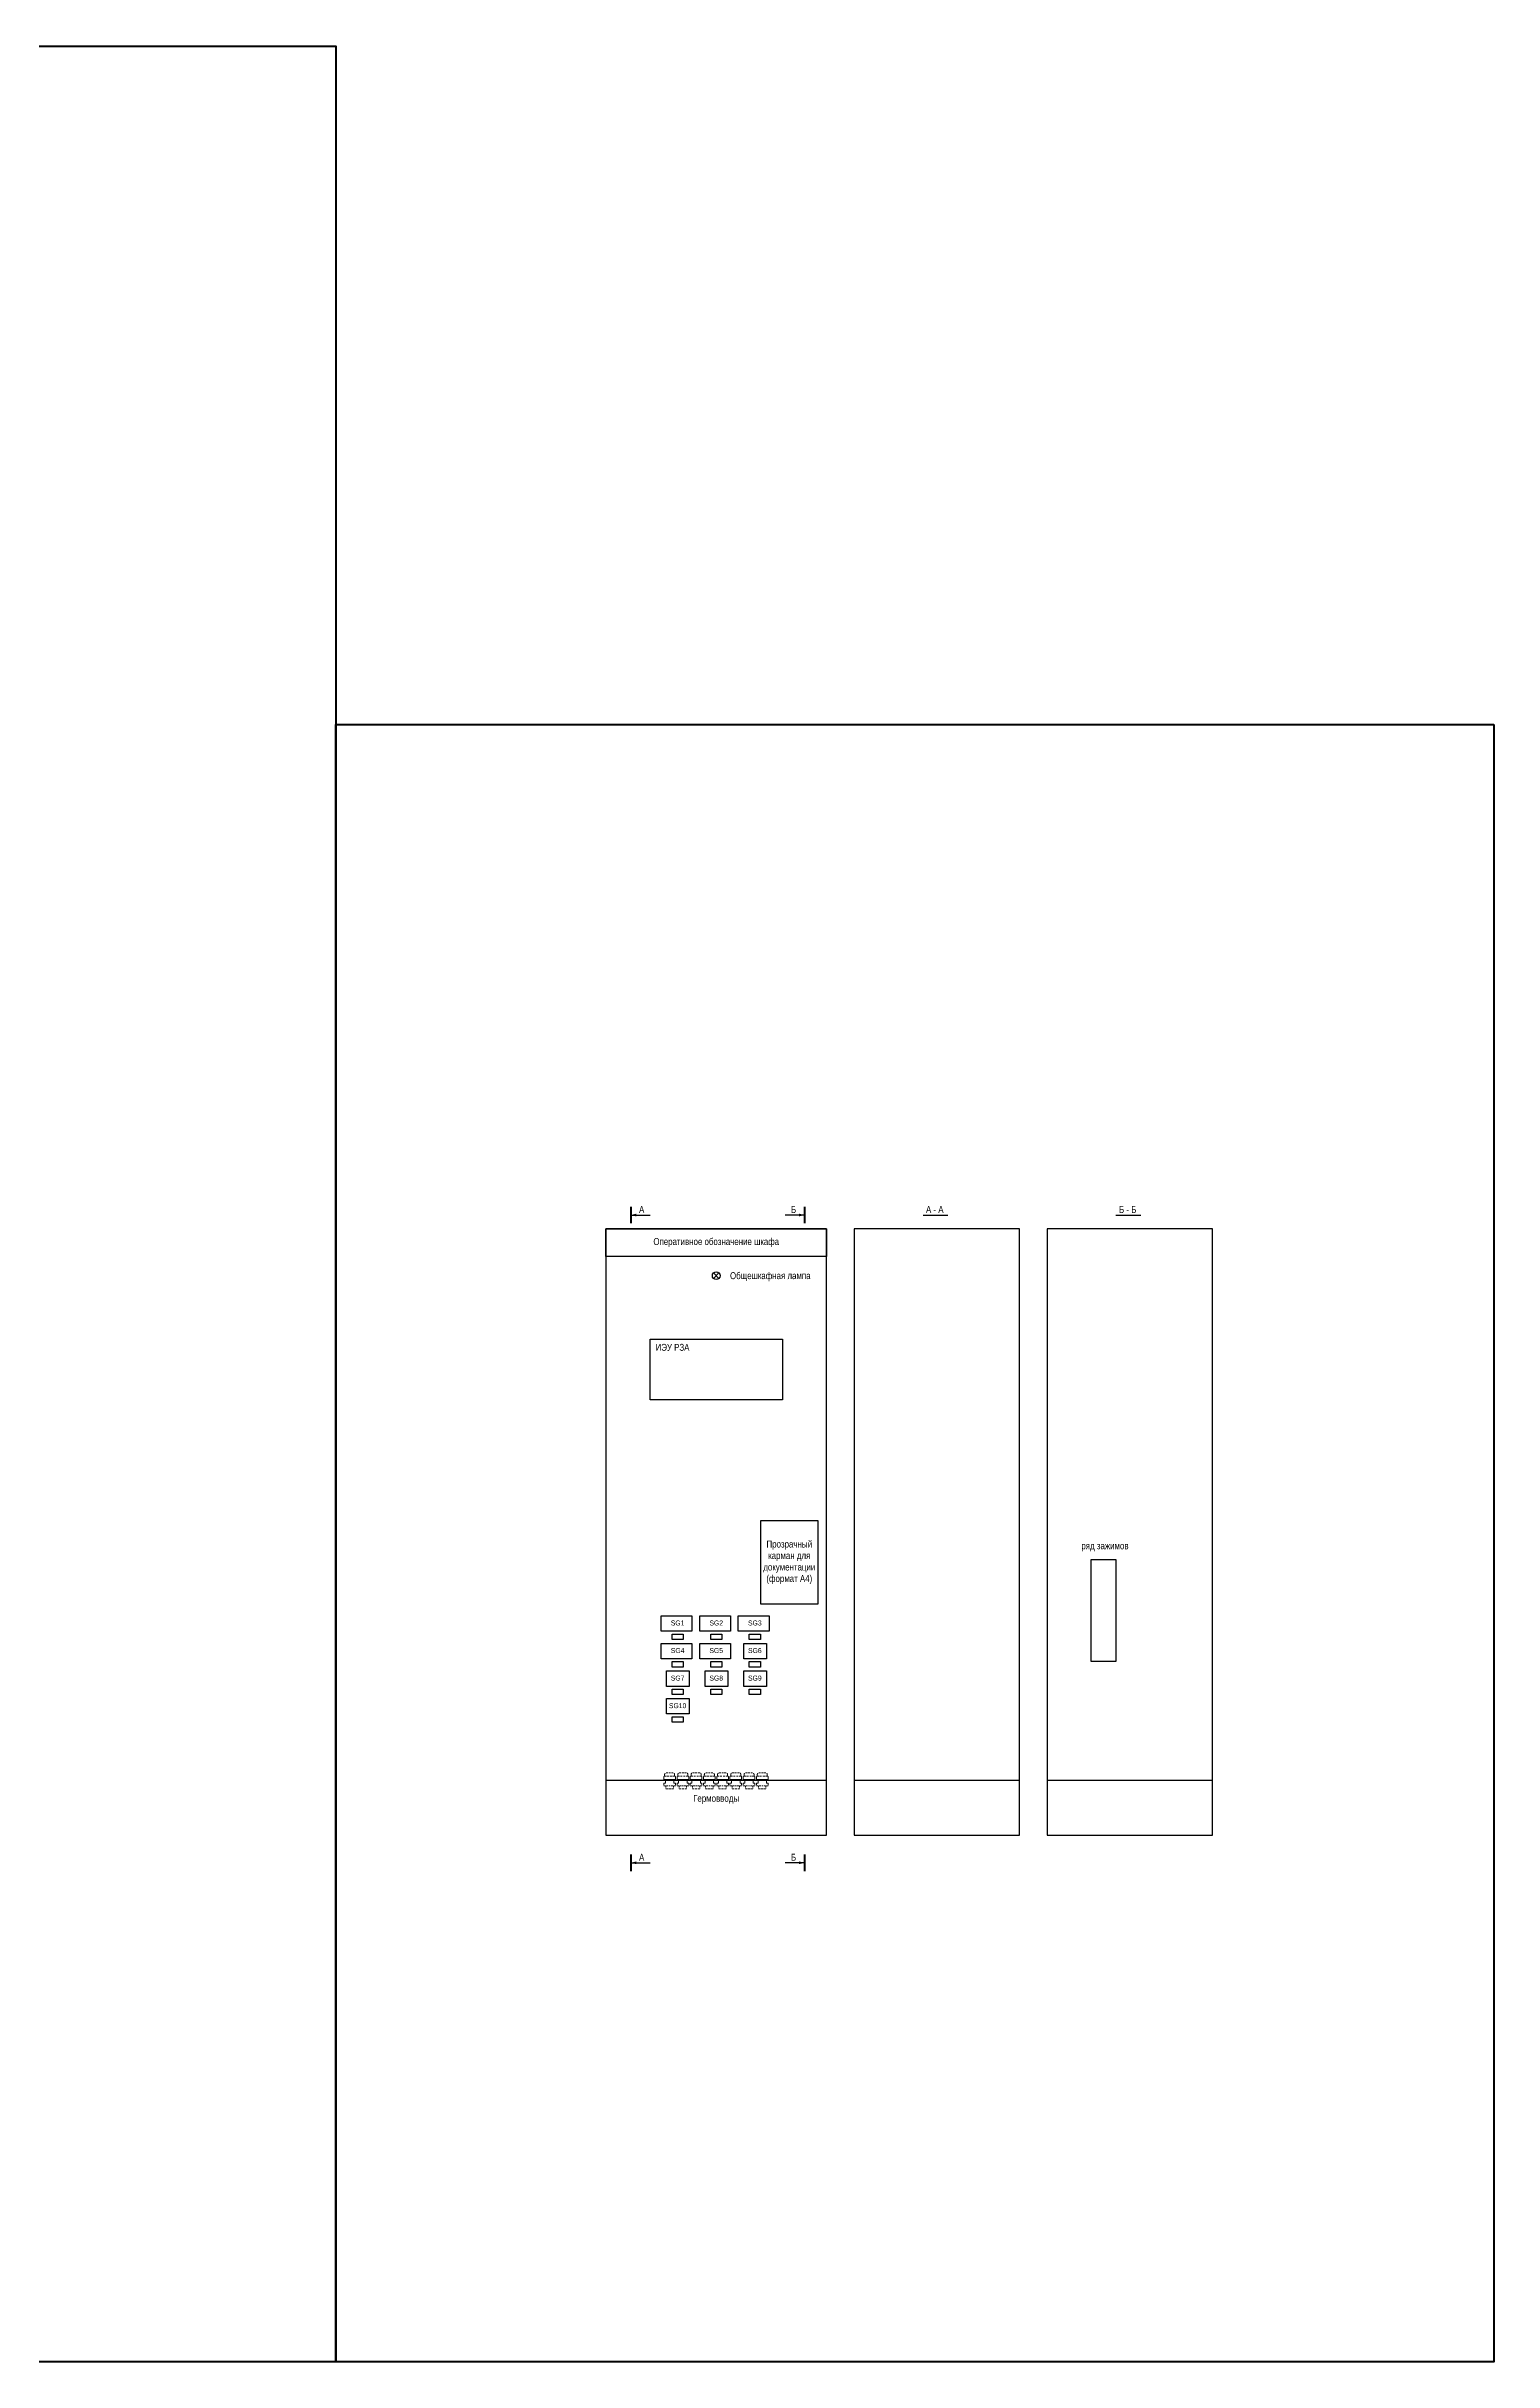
# Model space of a CAD drawing. Header units: millimetres. Extents: x 25558 to 49929, y 1902 to 19390.
# Drawn here: x 37613 to 38138, y 14521 to 15361 of the extents above; entities that cross this region are included whole.
import ezdxf
from ezdxf.enums import TextEntityAlignment as Align

# ---------------------------------------------------------------- set-up
doc = ezdxf.new("R2010")
doc.units = ezdxf.units.MM
doc.linetypes.add('штриховая2', pattern=[9.525, 6.35, -3.175])
for name, color, linetype, lineweight in [('Основная', 7, 'Continuous', 30), ('Толстая', 7, 'Continuous', 53), ('Тонкая', 7, 'Continuous', 5)]:
    doc.layers.add(name, color=color, linetype=linetype, lineweight=lineweight)
doc.styles.add('Narrow', font='ARIALN.TTF')

msp = doc.modelspace()

# ---------------------------------------------------------------- linework, layer by layer
at = {"linetype": 'штриховая2', "lineweight": 13, "ltscale": 0.1}
for p, q in [((37837.28, 14733.92), (37837.28, 14733.44)), ((37837.85, 14734.59), (37839.1, 14734.59)), ((37840.35, 14734.59), (37839.1, 14734.59)), ((37840.92, 14733.92), (37840.92, 14733.44)), ((37842.08, 14733.92), (37842.08, 14733.44)), ((37842.65, 14734.59), (37843.9, 14734.59)), ((37845.15, 14734.59), (37843.9, 14734.59)), ((37845.72, 14733.92), (37845.72, 14733.44)), ((37846.88, 14733.92), (37846.88, 14733.44)), ((37847.45, 14734.59), (37848.7, 14734.59)), ((37849.95, 14734.59), (37848.7, 14734.59)), ((37850.52, 14733.92), (37850.52, 14733.44)), ((37851.68, 14733.92), (37851.68, 14733.44)), ((37852.25, 14734.59), (37853.5, 14734.59)), ((37854.75, 14734.59), (37853.5, 14734.59)), ((37855.32, 14733.92), (37855.32, 14733.44)), ((37856.48, 14733.92), (37856.48, 14733.44)), ((37857.05, 14734.59), (37858.3, 14734.59)), ((37859.55, 14734.59), (37858.3, 14734.59)), ((37860.12, 14733.92), (37860.12, 14733.44)), ((37861.28, 14733.92), (37861.28, 14733.44)), ((37861.85, 14734.59), (37863.1, 14734.59)), ((37864.35, 14734.59), (37863.1, 14734.59)), ((37864.92, 14733.92), (37864.92, 14733.44)), ((37866.08, 14733.92), (37866.08, 14733.44)), ((37866.65, 14734.59), (37867.9, 14734.59)), ((37869.15, 14734.59), (37867.9, 14734.59)), ((37869.72, 14733.92), (37869.72, 14733.44)), ((37870.88, 14733.92), (37870.88, 14733.44)), ((37871.45, 14734.59), (37872.7, 14734.59)), ((37873.95, 14734.59), (37872.7, 14734.59)), ((37874.52, 14733.92), (37874.52, 14733.44)), ((37836.99, 14733.25), (37836.99, 14732)), ((37836.99, 14732), (37836.99, 14733.25)), ((37836.99, 14730.94), (37836.99, 14729.89)), ((37836.99, 14730.94), (37837.56, 14730.94)), ((37836.99, 14729.89), (37839.1, 14729.89)), ((37837.28, 14733.44), (37839.1, 14733.44)), ((37837.56, 14730.94), (37837.56, 14732)), ((37837.76, 14729.89), (37837.76, 14728.83)), ((37837.76, 14728.83), (37839.1, 14728.83)), ((37840.92, 14733.44), (37839.1, 14733.44)), ((37841.21, 14729.89), (37839.1, 14729.89)), ((37840.44, 14728.83), (37839.1, 14728.83)), ((37840.44, 14729.89), (37840.44, 14728.83)), ((37840.64, 14730.94), (37840.64, 14732)), ((37841.21, 14730.94), (37840.64, 14730.94)), ((37841.21, 14733.25), (37841.21, 14732)), ((37841.21, 14732), (37841.21, 14733.25)), ((37841.21, 14730.94), (37841.21, 14729.89)), ((37841.79, 14730.94), (37841.79, 14729.89)), ((37841.79, 14730.94), (37842.36, 14730.94)), ((37841.79, 14729.89), (37843.9, 14729.89)), ((37842.08, 14733.44), (37843.9, 14733.44)), ((37842.36, 14730.94), (37842.36, 14732)), ((37842.56, 14729.89), (37842.56, 14728.83)), ((37842.56, 14728.83), (37843.9, 14728.83)), ((37845.72, 14733.44), (37843.9, 14733.44)), ((37846.01, 14729.89), (37843.9, 14729.89)), ((37845.24, 14728.83), (37843.9, 14728.83)), ((37845.24, 14729.89), (37845.24, 14728.83)), ((37845.44, 14730.94), (37845.44, 14732)), ((37846.01, 14730.94), (37845.44, 14730.94)), ((37846.01, 14733.25), (37846.01, 14732)), ((37846.01, 14732), (37846.01, 14733.25)), ((37846.01, 14730.94), (37846.01, 14729.89)), ((37846.59, 14733.25), (37846.59, 14732)), ((37846.59, 14732), (37846.59, 14733.25)), ((37846.59, 14730.94), (37846.59, 14729.89)), ((37846.59, 14730.94), (37847.16, 14730.94)), ((37846.59, 14729.89), (37848.7, 14729.89)), ((37846.88, 14733.44), (37848.7, 14733.44)), ((37847.16, 14730.94), (37847.16, 14732)), ((37847.36, 14729.89), (37847.36, 14728.83)), ((37847.36, 14728.83), (37848.7, 14728.83)), ((37850.52, 14733.44), (37848.7, 14733.44)), ((37850.81, 14729.89), (37848.7, 14729.89)), ((37850.04, 14728.83), (37848.7, 14728.83)), ((37850.04, 14729.89), (37850.04, 14728.83)), ((37850.24, 14730.94), (37850.24, 14732)), ((37850.81, 14730.94), (37850.24, 14730.94)), ((37850.81, 14733.25), (37850.81, 14732)), ((37850.81, 14732), (37850.81, 14733.25)), ((37850.81, 14730.94), (37850.81, 14729.89)), ((37851.39, 14733.25), (37851.39, 14732)), ((37851.39, 14732), (37851.39, 14733.25)), ((37851.39, 14730.94), (37851.39, 14729.89)), ((37851.39, 14730.94), (37851.96, 14730.94)), ((37851.39, 14729.89), (37853.5, 14729.89)), ((37851.68, 14733.44), (37853.5, 14733.44)), ((37851.96, 14730.94), (37851.96, 14732)), ((37852.16, 14729.89), (37852.16, 14728.83)), ((37852.16, 14728.83), (37853.5, 14728.83)), ((37855.32, 14733.44), (37853.5, 14733.44)), ((37855.61, 14729.89), (37853.5, 14729.89)), ((37854.84, 14728.83), (37853.5, 14728.83)), ((37854.84, 14729.89), (37854.84, 14728.83)), ((37855.04, 14730.94), (37855.04, 14732)), ((37855.61, 14730.94), (37855.04, 14730.94)), ((37855.61, 14733.25), (37855.61, 14732)), ((37855.61, 14732), (37855.61, 14733.25)), ((37855.61, 14730.94), (37855.61, 14729.89)), ((37856.19, 14733.25), (37856.19, 14732)), ((37856.19, 14732), (37856.19, 14733.25)), ((37856.19, 14733.25), (37856.19, 14732)), ((37856.19, 14732), (37856.19, 14733.25)), ((37856.19, 14730.94), (37856.19, 14729.89)), ((37856.19, 14730.94), (37856.76, 14730.94)), ((37856.19, 14730.94), (37856.19, 14729.89)), ((37856.19, 14729.89), (37858.3, 14729.89)), ((37856.48, 14733.44), (37858.3, 14733.44)), ((37856.76, 14730.94), (37856.76, 14732)), ((37856.96, 14729.89), (37856.96, 14728.83)), ((37856.96, 14728.83), (37858.3, 14728.83)), ((37860.12, 14733.44), (37858.3, 14733.44)), ((37860.41, 14729.89), (37858.3, 14729.89)), ((37859.64, 14728.83), (37858.3, 14728.83)), ((37859.64, 14729.89), (37859.64, 14728.83)), ((37859.84, 14730.94), (37859.84, 14732)), ((37860.41, 14730.94), (37859.84, 14730.94)), ((37860.41, 14733.25), (37860.41, 14732)), ((37860.41, 14732), (37860.41, 14733.25)), ((37860.41, 14730.94), (37860.41, 14729.89)), ((37860.99, 14733.25), (37860.99, 14732)), ((37860.99, 14732), (37860.99, 14733.25)), ((37860.99, 14730.94), (37860.99, 14729.89)), ((37860.99, 14730.94), (37861.56, 14730.94)), ((37860.99, 14729.89), (37863.1, 14729.89)), ((37861.28, 14733.44), (37863.1, 14733.44)), ((37861.56, 14730.94), (37861.56, 14732)), ((37861.76, 14729.89), (37861.76, 14728.83)), ((37861.76, 14728.83), (37863.1, 14728.83)), ((37864.92, 14733.44), (37863.1, 14733.44)), ((37865.21, 14729.89), (37863.1, 14729.89)), ((37864.44, 14728.83), (37863.1, 14728.83)), ((37864.44, 14729.89), (37864.44, 14728.83)), ((37864.64, 14730.94), (37864.64, 14732)), ((37865.21, 14730.94), (37864.64, 14730.94)), ((37865.21, 14733.25), (37865.21, 14732)), ((37865.21, 14732), (37865.21, 14733.25)), ((37865.21, 14730.94), (37865.21, 14729.89)), ((37865.79, 14733.25), (37865.79, 14732)), ((37865.79, 14732), (37865.79, 14733.25)), ((37865.79, 14730.94), (37865.79, 14729.89)), ((37865.79, 14730.94), (37866.36, 14730.94)), ((37865.79, 14729.89), (37867.9, 14729.89)), ((37866.08, 14733.44), (37867.9, 14733.44)), ((37866.36, 14730.94), (37866.36, 14732)), ((37866.56, 14729.89), (37866.56, 14728.83)), ((37866.56, 14728.83), (37867.9, 14728.83)), ((37869.72, 14733.44), (37867.9, 14733.44)), ((37870.01, 14729.89), (37867.9, 14729.89)), ((37869.24, 14728.83), (37867.9, 14728.83)), ((37869.24, 14729.89), (37869.24, 14728.83)), ((37869.44, 14730.94), (37869.44, 14732)), ((37870.01, 14730.94), (37869.44, 14730.94)), ((37870.01, 14733.25), (37870.01, 14732)), ((37870.01, 14732), (37870.01, 14733.25)), ((37870.01, 14730.94), (37870.01, 14729.89)), ((37870.59, 14733.25), (37870.59, 14732)), ((37870.59, 14732), (37870.59, 14733.25)), ((37870.59, 14730.94), (37870.59, 14729.89)), ((37870.59, 14730.94), (37871.16, 14730.94)), ((37870.59, 14729.89), (37872.7, 14729.89)), ((37870.88, 14733.44), (37872.7, 14733.44)), ((37871.16, 14730.94), (37871.16, 14732)), ((37871.36, 14729.89), (37871.36, 14728.83)), ((37871.36, 14728.83), (37872.7, 14728.83)), ((37874.52, 14733.44), (37872.7, 14733.44)), ((37874.81, 14729.89), (37872.7, 14729.89)), ((37874.04, 14728.83), (37872.7, 14728.83)), ((37874.04, 14729.89), (37874.04, 14728.83)), ((37874.24, 14730.94), (37874.24, 14732)), ((37874.81, 14730.94), (37874.24, 14730.94)), ((37874.81, 14733.25), (37874.81, 14732)), ((37874.81, 14732), (37874.81, 14733.25)), ((37874.81, 14730.94), (37874.81, 14729.89))]:
    msp.add_line(p, q, dxfattribs=at)
for points in [[(37837.28, 14733.92), (37837.29, 14734.1), (37837.32, 14734.23), (37837.38, 14734.36), (37837.47, 14734.47), (37837.58, 14734.54), (37837.72, 14734.59), (37837.95, 14734.59)], [(37840.92, 14733.92), (37840.91, 14734.1), (37840.88, 14734.23), (37840.82, 14734.36), (37840.74, 14734.47), (37840.63, 14734.54), (37840.48, 14734.59), (37840.25, 14734.59)], [(37842.08, 14733.92), (37842.09, 14734.1), (37842.12, 14734.23), (37842.18, 14734.36), (37842.27, 14734.47), (37842.38, 14734.54), (37842.52, 14734.59), (37842.75, 14734.59)], [(37845.72, 14733.92), (37845.71, 14734.1), (37845.68, 14734.23), (37845.62, 14734.36), (37845.54, 14734.47), (37845.43, 14734.54), (37845.28, 14734.59), (37845.05, 14734.59)], [(37846.88, 14733.92), (37846.89, 14734.1), (37846.92, 14734.23), (37846.98, 14734.36), (37847.07, 14734.47), (37847.18, 14734.54), (37847.32, 14734.59), (37847.55, 14734.59)], [(37850.52, 14733.92), (37850.51, 14734.1), (37850.48, 14734.23), (37850.42, 14734.36), (37850.34, 14734.47), (37850.23, 14734.54), (37850.08, 14734.59), (37849.85, 14734.59)], [(37851.68, 14733.92), (37851.69, 14734.1), (37851.72, 14734.23), (37851.78, 14734.36), (37851.87, 14734.47), (37851.98, 14734.54), (37852.12, 14734.59), (37852.35, 14734.59)], [(37855.32, 14733.92), (37855.31, 14734.1), (37855.28, 14734.23), (37855.22, 14734.36), (37855.14, 14734.47), (37855.03, 14734.54), (37854.88, 14734.59), (37854.65, 14734.59)], [(37856.48, 14733.92), (37856.49, 14734.1), (37856.52, 14734.23), (37856.58, 14734.36), (37856.67, 14734.47), (37856.78, 14734.54), (37856.92, 14734.59), (37857.15, 14734.59)], [(37860.12, 14733.92), (37860.11, 14734.1), (37860.08, 14734.23), (37860.02, 14734.36), (37859.94, 14734.47), (37859.83, 14734.54), (37859.68, 14734.59), (37859.45, 14734.59)], [(37861.28, 14733.92), (37861.29, 14734.1), (37861.32, 14734.23), (37861.38, 14734.36), (37861.47, 14734.47), (37861.58, 14734.54), (37861.72, 14734.59), (37861.95, 14734.59)], [(37864.92, 14733.92), (37864.91, 14734.1), (37864.88, 14734.23), (37864.82, 14734.36), (37864.74, 14734.47), (37864.63, 14734.54), (37864.48, 14734.59), (37864.25, 14734.59)], [(37866.08, 14733.92), (37866.09, 14734.1), (37866.12, 14734.23), (37866.18, 14734.36), (37866.27, 14734.47), (37866.38, 14734.54), (37866.52, 14734.59), (37866.75, 14734.59)], [(37869.72, 14733.92), (37869.71, 14734.1), (37869.68, 14734.23), (37869.62, 14734.36), (37869.54, 14734.47), (37869.43, 14734.54), (37869.28, 14734.59), (37869.05, 14734.59)], [(37870.88, 14733.92), (37870.89, 14734.1), (37870.92, 14734.23), (37870.98, 14734.36), (37871.07, 14734.47), (37871.18, 14734.54), (37871.32, 14734.59), (37871.55, 14734.59)], [(37874.52, 14733.92), (37874.51, 14734.1), (37874.48, 14734.23), (37874.42, 14734.36), (37874.34, 14734.47), (37874.23, 14734.54), (37874.08, 14734.59), (37873.85, 14734.59)], [(37836.99, 14733.25), (37837.02, 14733.3), (37837.09, 14733.36), (37837.14, 14733.4), (37837.19, 14733.42), (37837.25, 14733.43), (37837.28, 14733.44)], [(37841.21, 14733.25), (37841.18, 14733.3), (37841.11, 14733.36), (37841.06, 14733.4), (37841.01, 14733.42), (37840.95, 14733.43), (37840.92, 14733.44)], [(37841.79, 14733.25), (37841.82, 14733.3), (37841.89, 14733.36), (37841.94, 14733.4), (37841.99, 14733.42), (37842.05, 14733.43), (37842.08, 14733.44)], [(37846.01, 14733.25), (37845.98, 14733.3), (37845.91, 14733.36), (37845.86, 14733.4), (37845.81, 14733.42), (37845.75, 14733.43), (37845.72, 14733.44)], [(37846.59, 14733.25), (37846.62, 14733.3), (37846.69, 14733.36), (37846.74, 14733.4), (37846.79, 14733.42), (37846.85, 14733.43), (37846.88, 14733.44)], [(37850.81, 14733.25), (37850.78, 14733.3), (37850.71, 14733.36), (37850.66, 14733.4), (37850.61, 14733.42), (37850.55, 14733.43), (37850.52, 14733.44)], [(37851.39, 14733.25), (37851.42, 14733.3), (37851.49, 14733.36), (37851.54, 14733.4), (37851.59, 14733.42), (37851.65, 14733.43), (37851.68, 14733.44)], [(37855.61, 14733.25), (37855.58, 14733.3), (37855.51, 14733.36), (37855.46, 14733.4), (37855.41, 14733.42), (37855.35, 14733.43), (37855.32, 14733.44)], [(37856.19, 14733.25), (37856.22, 14733.3), (37856.29, 14733.36), (37856.34, 14733.4), (37856.39, 14733.42), (37856.45, 14733.43), (37856.48, 14733.44)], [(37860.41, 14733.25), (37860.38, 14733.3), (37860.31, 14733.36), (37860.26, 14733.4), (37860.21, 14733.42), (37860.15, 14733.43), (37860.12, 14733.44)], [(37860.99, 14733.25), (37861.02, 14733.3), (37861.09, 14733.36), (37861.14, 14733.4), (37861.19, 14733.42), (37861.25, 14733.43), (37861.28, 14733.44)], [(37865.21, 14733.25), (37865.18, 14733.3), (37865.11, 14733.36), (37865.06, 14733.4), (37865.01, 14733.42), (37864.95, 14733.43), (37864.92, 14733.44)], [(37865.79, 14733.25), (37865.82, 14733.3), (37865.89, 14733.36), (37865.94, 14733.4), (37865.99, 14733.42), (37866.05, 14733.43), (37866.08, 14733.44)], [(37870.01, 14733.25), (37869.98, 14733.3), (37869.91, 14733.36), (37869.86, 14733.4), (37869.81, 14733.42), (37869.75, 14733.43), (37869.72, 14733.44)], [(37870.59, 14733.25), (37870.62, 14733.3), (37870.69, 14733.36), (37870.74, 14733.4), (37870.79, 14733.42), (37870.85, 14733.43), (37870.88, 14733.44)], [(37874.81, 14733.25), (37874.78, 14733.3), (37874.71, 14733.36), (37874.66, 14733.4), (37874.61, 14733.42), (37874.55, 14733.43), (37874.52, 14733.44)]]:
    msp.add_spline(points, degree=3, dxfattribs=at)
at = {"layer": 'Основная', "ltscale": 100}
msp.add_line((37816, 14732), (37896, 14732), dxfattribs=at)
at = {"layer": 'Основная', "linetype": 'штриховая2', "lineweight": 13, "ltscale": 1000}
for p, q in [((37836.99, 14732.19), (37839.1, 14732.19)), ((37836.99, 14732), (37839.1, 14732)), ((37837.56, 14732), (37836.99, 14732)), ((37841.21, 14732.19), (37839.1, 14732.19)), ((37841.21, 14732), (37839.1, 14732)), ((37840.64, 14732), (37841.21, 14732)), ((37841.79, 14733.25), (37841.79, 14732)), ((37841.79, 14732), (37841.79, 14733.25)), ((37841.79, 14732.19), (37843.9, 14732.19)), ((37841.79, 14732), (37843.9, 14732)), ((37842.36, 14732), (37841.79, 14732)), ((37846.01, 14732.19), (37843.9, 14732.19)), ((37846.01, 14732), (37843.9, 14732)), ((37845.44, 14732), (37846.01, 14732)), ((37846.59, 14732.19), (37848.7, 14732.19)), ((37846.59, 14732), (37848.7, 14732)), ((37847.16, 14732), (37846.59, 14732)), ((37850.81, 14732.19), (37848.7, 14732.19)), ((37850.81, 14732), (37848.7, 14732)), ((37850.24, 14732), (37850.81, 14732)), ((37851.39, 14732.19), (37853.5, 14732.19)), ((37851.39, 14732), (37853.5, 14732)), ((37851.96, 14732), (37851.39, 14732)), ((37855.61, 14732.19), (37853.5, 14732.19)), ((37855.61, 14732), (37853.5, 14732)), ((37855.04, 14732), (37855.61, 14732)), ((37856.19, 14732.19), (37858.3, 14732.19)), ((37856.19, 14732), (37858.3, 14732)), ((37856.76, 14732), (37856.19, 14732)), ((37860.41, 14732.19), (37858.3, 14732.19)), ((37860.41, 14732), (37858.3, 14732)), ((37859.84, 14732), (37860.41, 14732)), ((37860.99, 14732.19), (37863.1, 14732.19)), ((37860.99, 14732), (37863.1, 14732)), ((37861.56, 14732), (37860.99, 14732)), ((37865.21, 14732.19), (37863.1, 14732.19)), ((37865.21, 14732), (37863.1, 14732)), ((37864.64, 14732), (37865.21, 14732)), ((37865.79, 14732.19), (37867.9, 14732.19)), ((37865.79, 14732), (37867.9, 14732)), ((37866.36, 14732), (37865.79, 14732)), ((37870.01, 14732.19), (37867.9, 14732.19)), ((37870.01, 14732), (37867.9, 14732)), ((37869.44, 14732), (37870.01, 14732)), ((37870.59, 14732.19), (37872.7, 14732.19)), ((37870.59, 14732), (37872.7, 14732)), ((37871.16, 14732), (37870.59, 14732)), ((37874.81, 14732.19), (37872.7, 14732.19)), ((37874.81, 14732), (37872.7, 14732)), ((37874.24, 14732), (37874.81, 14732))]:
    msp.add_line(p, q, dxfattribs=at)
at = {"layer": 'Основная', "ltscale": 100}
for points in [[(37825, 14937, 0, 1, 0), (37827, 14937, 0, 0, 0)], [(37888, 14937, 0, 1, 0), (37886, 14937, 0, 0, 0)], [(37825, 14702, 0, 1, 0), (37827, 14702, 0, 0, 0)], [(37888, 14702, 0, 1, 0), (37886, 14702, 0, 0, 0)]]:
    msp.add_lwpolyline(points, format="xyseb", dxfattribs=at)
for points in [[(37825, 14937), (37832, 14937)], [(37888, 14937), (37881, 14937)], [(37931, 14937), (37940, 14937)], [(38001, 14937), (38010, 14937)], [(37855, 14916), (37857, 14914)], [(37855, 14914), (37857, 14916)], [(37906, 14732), (37966, 14732)], [(37976, 14732), (38036, 14732)], [(37825, 14702), (37832, 14702)], [(37888, 14702), (37881, 14702)]]:
    msp.add_lwpolyline(points, dxfattribs=at)
at = {"layer": 'Основная'}
for points in [[(37816, 14712), (37896, 14712), (37896, 14932), (37816, 14932)], [(37966, 14932), (37906, 14932), (37906, 14712), (37966, 14712)], [(38036, 14932), (37976, 14932), (37976, 14712), (38036, 14712)], [(37832, 14892), (37880, 14892), (37880, 14870), (37832, 14870)], [(37872, 14796), (37893, 14796), (37893, 14826), (37872, 14826)], [(37992, 14812), (38001, 14812), (38001, 14775), (37992, 14775)], [(37840, 14785), (37844, 14785), (37844, 14783), (37840, 14783)], [(37854, 14785), (37858, 14785), (37858, 14783), (37854, 14783)], [(37868, 14785), (37872, 14785), (37872, 14783), (37868, 14783)], [(37840, 14775), (37844, 14775), (37844, 14773), (37840, 14773)], [(37854, 14775), (37858, 14775), (37858, 14773), (37854, 14773)], [(37868, 14775), (37872, 14775), (37872, 14773), (37868, 14773)], [(37840, 14765), (37844, 14765), (37844, 14763), (37840, 14763)], [(37854, 14765), (37858, 14765), (37858, 14763), (37854, 14763)], [(37868, 14765), (37872, 14765), (37872, 14763), (37868, 14763)], [(37840, 14755), (37844, 14755), (37844, 14753), (37840, 14753)]]:
    msp.add_lwpolyline(points, close=True, dxfattribs=at)
at = {"layer": 'Основная', "ltscale": 100}
msp.add_lwpolyline([(37816, 14932), (37896, 14932), (37896, 14922), (37816, 14922)], close=True, dxfattribs=at)
at = {"layer": 'Основная', "ltscale": 0.35}
for points in [[(37836, 14791.6), (37847.2, 14791.6), (37847.2, 14786), (37836, 14786)], [(37850, 14791.6), (37861.2, 14791.6), (37861.2, 14786), (37850, 14786)], [(37864, 14791.6), (37875.2, 14791.6), (37875.2, 14786), (37864, 14786)], [(37836, 14781.6), (37847.2, 14781.6), (37847.2, 14776), (37836, 14776)], [(37850, 14781.6), (37861.2, 14781.6), (37861.2, 14776), (37850, 14776)], [(37866, 14781.6), (37874.2, 14781.6), (37874.2, 14776), (37866, 14776)], [(37838, 14771.6), (37846.2, 14771.6), (37846.2, 14766), (37838, 14766)], [(37852, 14771.6), (37860.2, 14771.6), (37860.2, 14766), (37852, 14766)], [(37866, 14771.6), (37874.2, 14771.6), (37874.2, 14766), (37866, 14766)], [(37838, 14761.6), (37846.2, 14761.6), (37846.2, 14756), (37838, 14756)]]:
    msp.add_lwpolyline(points, close=True, dxfattribs=at)
msp.add_circle((37856, 14915), 1.41, dxfattribs=at)
at = {"layer": 'Толстая', "ltscale": 100}
for points in [[(37825, 14940), (37825, 14934)], [(37888, 14940), (37888, 14934)], [(37825, 14705), (37825, 14699)], [(37888, 14705), (37888, 14699)]]:
    msp.add_lwpolyline(points, dxfattribs=at)
at = {"layer": 'Тонкая', "color": 3, "lineweight": 50}
for points in [[(37718, 14521), (37124, 14521), (37124, 15361), (37718, 15361)], [(38138, 15115), (38138, 14521), (37718, 14521), (37718, 15115)]]:
    msp.add_lwpolyline(points, close=True, dxfattribs=at)

# ---------------------------------------------------------------- texts
at = {"layer": 'Основная', "style": 'Narrow'}
for s, p in [('А', (37828, 14939)), ('Б', (37883.09, 14939)), ('А - А', (37932.09, 14939)), ('Б - Б', (38002.09, 14939)), ('Общешкафная лампа', (37861, 14915)), ('ИЭУ РЗА', (37834, 14889)), ('А', (37828, 14704)), ('Б', (37883.09, 14704))]:
    msp.add_text(s, height=2.5, dxfattribs=at).set_placement(p, align=Align.MIDDLE_LEFT)
for s, height, p in [('ряд зажимов', 2.5, (37997, 14817)), ('SG1', 1.8, (37842, 14789)), ('SG2', 1.8, (37856, 14789)), ('SG3', 1.8, (37870, 14789)), ('SG4', 1.8, (37842, 14779)), ('SG5', 1.8, (37856, 14779)), ('SG6', 1.8, (37870, 14779)), ('SG7', 1.8, (37842, 14769)), ('SG8', 1.8, (37856, 14769)), ('SG9', 1.8, (37870, 14769)), ('SG10', 1.8, (37842, 14759))]:
    msp.add_text(s, height=height, dxfattribs=at).set_placement(p, align=Align.MIDDLE_CENTER)
at = {"layer": 'Основная', "char_height": 2.5, "attachment_point": 5, "style": 'Narrow'}
for s, insert, width in [('Оперативное обозначение шкафа', (37856, 14927), 80), ('Прозрачный карман для документации (формат А4)', (37882.5, 14811), 21), ('Гермовводы ', (37856, 14725), 58)]:
    msp.add_mtext(s, dxfattribs=dict(at, insert=insert, width=width))

doc.saveas('drawing.dxf')
